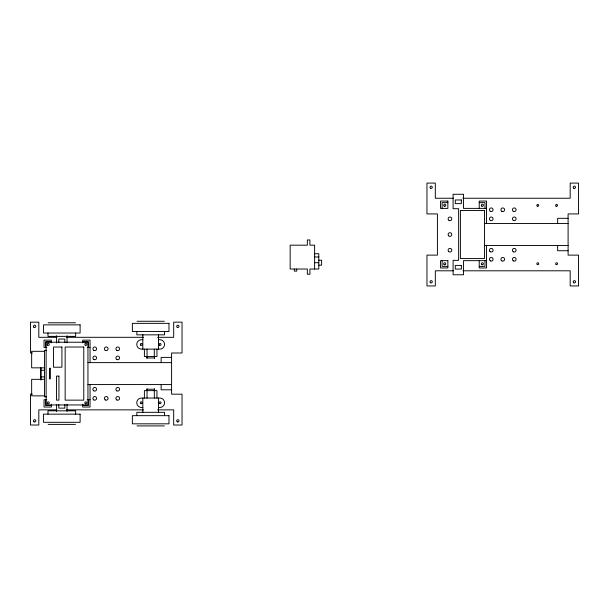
<?xml version="1.0" encoding="UTF-8"?>
<svg xmlns="http://www.w3.org/2000/svg" width="609" height="609" viewBox="0 0 609 609"><rect width="100%" height="100%" fill="white"/><g stroke="black" fill="none" stroke-linecap="round" stroke-linejoin="round"><path stroke-width="0.91" d="M453.37 198.245L435.321 198.245L435.321 183.088L426.962 183.088L426.962 213.926L437.414 213.926L437.414 255.118L426.962 255.118L426.962 285.956L435.321 285.956L435.321 270.799L453.37 270.799M462.863 198.245L570.184 198.245L570.184 183.088L578.55 183.088L578.55 213.926L568.098 213.926L568.098 255.118L578.55 255.118L578.55 285.956L570.184 285.956L570.184 270.799L462.863 270.799M447.866 202.637L442.119 202.637L442.119 208.385M479.23 202.637L484.985 202.637L484.985 208.385M486.553 208.385L463.548 208.385L463.548 194.271L453.096 194.271L453.096 208.697L458.638 208.697L458.638 260.347L453.096 260.347L453.096 274.773L463.548 274.773L463.548 260.66L486.553 260.66M568.098 218.319L557.638 218.319L557.638 223.549M484.459 223.549L568.098 223.549M484.459 245.503L568.098 245.503M568.098 250.725L557.638 250.725L557.638 245.503M314.617 253.763L318.804 253.763L318.804 269.026L309.912 269.026L309.912 274.248L307.355 274.248L307.355 269.026L290.158 269.026L290.158 245.183L307.355 245.183L307.355 239.961L309.912 239.961L309.912 245.183L314.617 245.183L314.617 269.026M314.617 256.96L318.804 256.96M318.804 260.241L321.621 260.241L321.621 265.159L318.804 265.159M314.617 262.7L318.804 262.7M447.866 266.407L442.119 266.407L442.119 260.66M479.23 266.407L484.985 266.407L484.985 260.66M137.017 321.263L164.331 321.263M48.157 322.778L75.47 322.778M56.858 337.31L38.816 337.31L38.816 322.153L30.45 322.153L30.45 352.992L32.353 352.992M66.358 337.31L143.48 337.31M157.632 337.31L173.679 337.31L173.679 322.153L182.038 322.153L182.038 352.992L171.586 352.992L171.586 394.183L182.038 394.183L182.038 425.021L173.679 425.021L173.679 409.865L157.632 409.865M142.833 339.715L141.478 339.715A4.705 4.705 0 0 0 136.774 344.42A4.705 4.705 0 0 0 141.478 349.124L159.878 349.124A4.705 4.705 0 0 0 164.582 344.42A4.705 4.705 0 0 0 159.878 339.715L158.515 339.715M51.362 341.702L45.606 341.702L45.606 347.45M82.725 341.702L88.472 341.702L88.472 347.45M46.786 347.45L44.038 347.45L44.038 340.134L51.362 340.134L51.362 342.875M87.293 347.45L90.041 347.45M46.657 350.381L44.457 350.381L44.457 396.794L46.657 396.794M44.457 351.317L31.653 351.317L31.653 367.836L44.457 367.836M171.586 357.384L161.134 357.384L161.134 362.614M148.063 357.963L153.293 357.963M87.947 362.614L171.586 362.614M40.803 370.295L44.457 370.295M40.803 376.88L44.457 376.88M44.457 379.338L31.653 379.338L31.653 395.858L44.457 395.858M87.947 384.568L171.586 384.568M148.063 389.22L153.293 389.22M171.586 389.79L161.134 389.79L161.134 384.568M32.353 394.183L30.45 394.183L30.45 425.021L38.816 425.021L38.816 409.865L56.858 409.865M46.786 399.725L44.038 399.725L44.038 407.04L51.362 407.04L51.362 404.3M87.293 399.725L90.041 399.725M51.362 405.472L45.606 405.472L45.606 399.725M82.725 405.472L88.472 405.472L88.472 399.725M142.833 407.459L141.478 407.459A4.705 4.705 0 0 1 136.774 402.755A4.705 4.705 0 0 1 141.478 398.05L159.878 398.05A4.705 4.705 0 0 1 164.582 402.755A4.705 4.705 0 0 1 159.878 407.459L158.515 407.459M66.358 409.865L143.48 409.865M48.157 424.397L75.47 424.397M137.017 425.912L164.331 425.912M486.553 223.549L486.553 201.069L479.23 201.069L479.23 208.385M486.553 245.503L486.553 267.975L479.23 267.975L479.23 260.66M296.743 269.026L296.743 271.112L294.337 271.112L294.337 269.026M164.514 331.509L164.514 334.851L136.842 334.851L136.842 331.509M164.514 415.665L164.514 412.323L136.842 412.323L136.842 415.665M158.515 334.508L158.515 349.124M158.515 398.05L158.515 412.666M156.947 349.124L156.947 356.547L144.402 356.547L144.402 349.124M156.947 398.05L156.947 390.628L144.402 390.628L144.402 398.05M154.595 356.547L154.283 358.48L154.336 349.124M154.595 390.628L154.283 388.694L154.336 398.05M147.02 349.124L147.066 358.48L146.754 356.547M147.02 398.05L147.066 388.694L146.754 390.628M142.833 334.508L142.833 349.124M142.833 398.05L142.833 412.666M90.041 362.614L90.041 340.134L82.725 340.134L82.725 342.875M90.041 384.568L90.041 407.04L82.725 407.04L82.725 404.3M75.645 333.024L75.645 336.374L47.982 336.374L47.982 333.024M75.645 414.15L75.645 410.809L47.982 410.809L47.982 414.15M67.043 335.719L67.043 342.844M67.043 404.33L67.043 411.456M64.843 342.692L64.843 339.038L58.784 339.038L58.784 342.692M64.843 404.483L64.843 408.137L58.784 408.137L58.784 404.483M56.584 335.719L56.584 343.012M56.584 404.818L56.584 411.456M40.902 367.973L40.902 380.138M40.803 367.943L40.803 379.232M461.356 199.973L455.288 199.973L455.288 203.627L461.356 203.627L461.356 199.973M447.866 201.069L440.551 201.069L440.551 208.385L447.866 208.385L447.866 201.069M484.459 210.478L460.412 210.478L460.412 258.566L484.459 258.566L484.459 210.478M447.866 260.66L440.551 260.66L440.551 267.975L447.866 267.975L447.866 260.66M461.356 265.417L455.288 265.417L455.288 269.071L461.356 269.071L461.356 265.417M168.975 323.356L132.381 323.356L132.381 331.509L168.975 331.509L168.975 323.356M80.106 324.871L43.521 324.871L43.521 333.024L80.106 333.024L80.106 324.871M87.947 342.228L46.132 342.228L46.132 404.955L87.947 404.955L87.947 342.228M61.92 347.031L53.554 347.031L53.554 367.212L61.92 367.212L61.92 347.031M83.768 347.031L65.155 347.031L65.155 400.143L83.768 400.143L83.768 347.031M50.212 368.255L49.687 368.255L49.687 378.92L50.212 378.92L50.212 368.255M58.936 376.096L56.53 376.096L56.53 400.143L58.936 400.143L58.936 376.096M80.106 414.15L43.521 414.15L43.521 422.303L80.106 422.303L80.106 414.15M168.975 415.665L132.381 415.665L132.381 423.818L168.975 423.818L168.975 415.665M159.611 403.569A0.944 0.944 0 0 0 161.027 402.755A0.944 0.944 0 0 0 159.611 401.94A0.944 0.944 0 0 0 159.611 403.569M140.793 403.569A0.944 0.944 0 0 0 142.209 402.755A0.944 0.944 0 0 0 140.793 401.94A0.944 0.944 0 0 0 140.793 403.569M47.7 345.219A1.043 1.043 0 0 0 49.268 344.313A1.043 1.043 0 0 0 47.7 343.407A1.043 1.043 0 0 0 47.7 345.219M85.336 345.219A1.043 1.043 0 0 0 86.904 344.313A1.043 1.043 0 0 0 85.336 343.407A1.043 1.043 0 0 0 85.336 345.219M85.336 403.767A1.043 1.043 0 0 0 86.904 402.861A1.043 1.043 0 0 0 85.336 401.955A1.043 1.043 0 0 0 85.336 403.767M47.7 403.767A1.043 1.043 0 0 0 49.268 402.861A1.043 1.043 0 0 0 47.7 401.955A1.043 1.043 0 0 0 47.7 403.767M140.793 345.234A0.944 0.944 0 0 0 142.209 344.42A0.944 0.944 0 0 0 140.793 343.605A0.944 0.944 0 0 0 140.793 345.234M159.611 345.234A0.944 0.944 0 0 0 161.027 344.42A0.944 0.944 0 0 0 159.611 343.605A0.944 0.944 0 0 0 159.611 345.234M33.822 327.147A1.149 1.149 0 0 0 35.741 326.63A1.149 1.149 0 0 0 34.332 325.221A1.149 1.149 0 0 0 33.822 327.147M34.058 421.839A1.149 1.149 0 0 0 35.779 420.842A1.149 1.149 0 0 0 34.058 419.845A1.149 1.149 0 0 0 34.058 421.839M177.28 421.839A1.149 1.149 0 0 0 179.008 420.842A1.149 1.149 0 0 0 177.28 419.845A1.149 1.149 0 0 0 177.28 421.839M93.832 390.856A1.827 1.827 0 0 0 96.572 389.273A1.827 1.827 0 0 0 93.832 387.689A1.827 1.827 0 0 0 93.832 390.856M93.832 399.953A1.827 1.827 0 0 0 96.572 398.362A1.827 1.827 0 0 0 93.832 396.779A1.827 1.827 0 0 0 93.832 399.953M116.829 390.856A1.827 1.827 0 0 0 119.577 389.273A1.827 1.827 0 0 0 116.829 387.689A1.827 1.827 0 0 0 116.829 390.856M116.829 399.953A1.827 1.827 0 0 0 119.577 398.362A1.827 1.827 0 0 0 116.829 396.779A1.827 1.827 0 0 0 116.829 399.953M105.327 399.953A1.827 1.827 0 0 0 108.075 398.362A1.827 1.827 0 0 0 105.327 396.779A1.827 1.827 0 0 0 105.327 399.953M177.28 327.33A1.149 1.149 0 0 0 179.008 326.333A1.149 1.149 0 0 0 177.28 325.335A1.149 1.149 0 0 0 177.28 327.33M93.832 359.493A1.827 1.827 0 0 0 96.572 357.909A1.827 1.827 0 0 0 93.832 356.326A1.827 1.827 0 0 0 93.832 359.493M116.829 350.396A1.827 1.827 0 0 0 119.577 348.812A1.827 1.827 0 0 0 116.829 347.229A1.827 1.827 0 0 0 116.829 350.396M93.832 350.396A1.827 1.827 0 0 0 96.572 348.812A1.827 1.827 0 0 0 93.832 347.229A1.827 1.827 0 0 0 93.832 350.396M105.327 350.396A1.827 1.827 0 0 0 108.075 348.812A1.827 1.827 0 0 0 105.327 347.229A1.827 1.827 0 0 0 105.327 350.396M116.829 359.493A1.827 1.827 0 0 0 119.577 357.909A1.827 1.827 0 0 0 116.829 356.326A1.827 1.827 0 0 0 116.829 359.493M556.124 206.169A0.944 0.944 0 0 0 557.539 205.355A0.944 0.944 0 0 0 556.124 204.54A0.944 0.944 0 0 0 556.124 206.169M481.848 264.702A1.043 1.043 0 0 0 483.417 263.796A1.043 1.043 0 0 0 481.848 262.89A1.043 1.043 0 0 0 481.848 264.702M444.212 206.154A1.043 1.043 0 0 0 445.78 205.248A1.043 1.043 0 0 0 444.212 204.342A1.043 1.043 0 0 0 444.212 206.154M556.124 264.504A0.944 0.944 0 0 0 557.539 263.689A0.944 0.944 0 0 0 556.124 262.875A0.944 0.944 0 0 0 556.124 264.504M537.305 206.169A0.944 0.944 0 0 0 538.721 205.355A0.944 0.944 0 0 0 537.305 204.54A0.944 0.944 0 0 0 537.305 206.169M481.848 206.154A1.043 1.043 0 0 0 483.417 205.248A1.043 1.043 0 0 0 481.848 204.342A1.043 1.043 0 0 0 481.848 206.154M444.212 264.702A1.043 1.043 0 0 0 445.78 263.796A1.043 1.043 0 0 0 444.212 262.89A1.043 1.043 0 0 0 444.212 264.702M537.305 264.504A0.944 0.944 0 0 0 538.721 263.689A0.944 0.944 0 0 0 537.305 262.875A0.944 0.944 0 0 0 537.305 264.504M430.571 188.265A1.149 1.149 0 0 0 432.291 187.267A1.149 1.149 0 0 0 430.571 186.27A1.149 1.149 0 0 0 430.571 188.265M430.571 282.774A1.149 1.149 0 0 0 432.291 281.777A1.149 1.149 0 0 0 430.571 280.779A1.149 1.149 0 0 0 430.571 282.774M449.046 220.428A1.827 1.827 0 0 0 451.787 218.844A1.827 1.827 0 0 0 449.046 217.253A1.827 1.827 0 0 0 449.046 220.428M448.666 235.82A1.827 1.827 0 0 0 451.726 234.998A1.827 1.827 0 0 0 449.488 232.752A1.827 1.827 0 0 0 448.666 235.82M448.666 251.502A1.827 1.827 0 0 0 451.726 250.68A1.827 1.827 0 0 0 449.488 248.434A1.827 1.827 0 0 0 448.666 251.502M573.792 282.774A1.149 1.149 0 0 0 575.52 281.777A1.149 1.149 0 0 0 573.792 280.779A1.149 1.149 0 0 0 573.792 282.774M489.963 251.502A1.827 1.827 0 0 0 493.024 250.68A1.827 1.827 0 0 0 490.785 248.434A1.827 1.827 0 0 0 489.963 251.502M490.344 260.888A1.827 1.827 0 0 0 493.084 259.297A1.827 1.827 0 0 0 490.344 257.714A1.827 1.827 0 0 0 490.344 260.888M513.341 251.791A1.827 1.827 0 0 0 516.082 250.208A1.827 1.827 0 0 0 513.341 248.617A1.827 1.827 0 0 0 513.341 251.791M513.341 260.888A1.827 1.827 0 0 0 516.082 259.297A1.827 1.827 0 0 0 513.341 257.714A1.827 1.827 0 0 0 513.341 260.888M501.839 260.888A1.827 1.827 0 0 0 504.587 259.297A1.827 1.827 0 0 0 501.839 257.714A1.827 1.827 0 0 0 501.839 260.888M573.792 188.265A1.149 1.149 0 0 0 575.52 187.267A1.149 1.149 0 0 0 573.792 186.27A1.149 1.149 0 0 0 573.792 188.265M490.344 220.428A1.827 1.827 0 0 0 493.084 218.844A1.827 1.827 0 0 0 490.344 217.253A1.827 1.827 0 0 0 490.344 220.428M513.341 211.331A1.827 1.827 0 0 0 516.082 209.747A1.827 1.827 0 0 0 513.341 208.164A1.827 1.827 0 0 0 513.341 211.331M490.344 211.331A1.827 1.827 0 0 0 493.084 209.747A1.827 1.827 0 0 0 490.344 208.164A1.827 1.827 0 0 0 490.344 211.331M501.839 211.331A1.827 1.827 0 0 0 504.587 209.747A1.827 1.827 0 0 0 501.839 208.164A1.827 1.827 0 0 0 501.839 211.331M513.341 220.428A1.827 1.827 0 0 0 516.082 218.844A1.827 1.827 0 0 0 513.341 217.253A1.827 1.827 0 0 0 513.341 220.428"/></g></svg>
